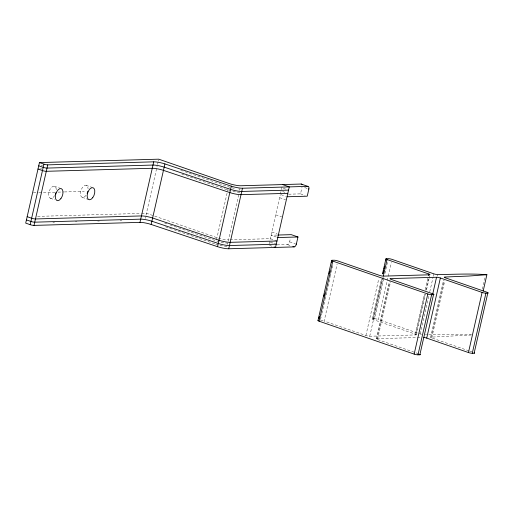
<?xml version="1.0" encoding="UTF-8"?>
<svg xmlns="http://www.w3.org/2000/svg" width="514" height="514" viewBox="0 0 514 514"><rect width="100%" height="100%" fill="white"/><g stroke="black" fill="none" stroke-linecap="round" stroke-linejoin="round"><path stroke-width="0.39" stroke-dasharray="2.57 1.93" d="M145.276 218.418L145.565 217.133M146.008 215.199L157.098 166.395M157.567 164.326L158.004 162.392M158.299 161.1L158.588 159.815M226.982 246.302A8.442 1.42 12.8 0 1 215.501 244.111L215.938 242.184M216.522 239.608L228.229 188.085M227.426 244.368L227.715 243.083M228.158 241.15L239.273 192.204A8.442 1.42 12.8 0 1 227.786 190.019L180.022 173.481M239.717 190.276L240.006 188.985A8.442 1.42 12.8 0 1 237.802 188.876M269.105 243.816L280.265 194.703M280.432 193.964L282.392 185.329M277.085 244.87L287.422 244.574A2.814 1.516 -70.9 0 0 289.626 241.824L290.442 238.239M288.592 194.202L300.523 193.862L301.988 187.411M320.524 319.554L321.764 314.086M321.944 313.309L323.717 305.502M323.891 304.718L324.957 300.035M325.137 299.257L326.91 291.444M327.084 290.667L328.857 282.861M329.037 282.077L330.104 277.393M330.277 276.616L332.05 268.809M332.23 268.025L333.117 264.125M425.001 294.316L415.781 334.916L369.727 336.233A2.814 0.475 12.8 0 1 365.897 335.501L324.173 321.064L337.126 264.074M365.897 335.501L378.844 278.511M372.252 318.988L381.304 279.166M415.781 334.916A2.814 0.475 12.8 0 0 415.132 334.094L373.408 319.657A2.814 0.475 12.8 0 1 372.759 318.834L381.806 279.018M373.408 319.657L382.808 278.28M369.727 336.233L383.386 276.121M372.759 318.834L374.629 318.783L383.855 278.183M384.915 273.499L386.689 265.693M386.869 264.909L387.575 261.787M421.512 334.331A2.814 0.475 12.8 0 1 420.182 333.952L378.458 319.509L391.405 262.519M376.325 338.848L389.304 281.743M418.447 353.69L377.482 339.516A2.814 0.475 12.8 0 1 376.833 338.694L389.779 281.704M377.482 339.516L390.608 281.743M415.132 334.094L424.178 294.278M425.239 289.594L427.899 277.881M425.888 290.416L428.727 277.926M416.289 334.762L425.502 294.181M426.53 289.671L429.087 278.402M429.261 277.65L429.775 275.395M420.182 333.952L428.875 295.698M429.762 291.791L433.129 276.962M433.308 276.179L433.842 273.84M437.311 276.127L437.665 274.566M430.61 337.293L443.582 280.188M468.935 350.824L431.76 337.961A2.814 0.475 12.8 0 1 431.111 337.139L444.057 280.149M431.76 337.961L444.713 280.965M482.408 289.144L485.428 275.87M471.28 334.999L431.111 337.139M41.126 165.733L42.726 165.688M39.591 168.977L41.994 168.907M33.371 192.827L38.145 192.692M38.935 192.673L54.844 192.217M58.024 192.127L63.588 191.966M64.385 191.94L84.264 191.375M37.573 216.381L140.842 213.426M141.646 213.406L146.445 213.265L216.959 237.674A8.442 1.42 12.8 0 0 228.447 239.865M52.916 222.344L54.523 222.299M75.333 221.701L76.933 221.656M97.75 221.059L99.35 221.014M120.167 220.416L121.767 220.371M277.072 235.059L271.058 235.232L277.027 237.301M230.028 239.82L270.274 238.663L276.249 240.732M376.833 338.694L420.503 337.441M425.348 334.646L426.684 334.614M428.676 334.563L471.454 334.408M304.667 187.565L307.61 188.587M300.523 193.862L305.001 195.41M283.33 188.304L285.566 189.081M282.597 191.529L284.833 192.3M281.068 194.697L285.546 196.252M279.59 197.659L285.559 199.728M180.755 170.262L228.518 186.8A8.442 1.42 12.8 0 0 235.566 188.561M275.69 214.839L281.659 216.902M271.79 232.013L277.014 233.819M289.626 241.824L295.081 243.713M287.422 244.574L291.618 246.026M270.293 242.145L275.517 243.951M269.561 245.364L273.294 246.656M86.095 185.323L92.064 187.392M164.673 223.05L166.947 223.834M169.98 224.888L216.227 240.893A8.442 1.42 12.8 0 0 227.342 243.083M54.285 186.235L60.254 188.297M82.163 197.344L88.132 199.413M165.457 226.796L215.501 244.111M50.353 198.256L54.831 199.805M469.693 351.088L473.49 352.398M86.063 195.281A6.329 3.418 -70.9 0 1 80.653 195.436A6.329 3.418 -70.9 0 1 83.493 186.306A6.329 3.418 -70.9 0 1 88.093 188.754M54.722 195.487A6.329 3.418 -70.9 0 1 48.952 196.656A6.329 3.418 -70.9 0 1 51.683 187.218A6.329 3.418 -70.9 0 1 56.296 190.058M320.607 320.338A2.814 0.475 12.8 0 1 324.173 321.064M374.629 318.783A2.814 0.475 12.8 0 1 378.458 319.509"/><path stroke-width="0.77" d="M287.043 196.766L307.237 196.187L308.869 189.017A2.814 1.516 -70.9 0 0 307.892 186.364L301.178 184.038L240.738 185.766A8.442 1.42 12.8 0 1 229.25 183.575L158.736 159.173L39.456 162.585L25.7 223.121L30.178 224.669A2.814 0.475 12.8 0 0 34.008 225.402L139.975 222.369A8.442 1.42 12.8 0 1 151.161 224.457L217.538 246.681A8.442 1.42 12.8 0 0 228.73 248.77L294.137 246.9A2.814 1.516 -70.9 0 0 296.34 244.15L297.972 236.98L291.258 234.654L277.823 235.039M30.178 224.669L43.928 164.133L39.456 162.585M34.008 225.402L47.757 164.865L153.725 161.833A8.442 1.42 12.8 0 1 164.917 163.915L231.287 186.145A8.442 1.42 12.8 0 0 242.479 188.233L307.892 186.364M139.975 222.369L153.725 161.833M151.161 224.457L164.917 163.915M217.538 246.681L231.287 186.145M228.73 248.77L242.479 188.233M317.973 320.543L331.626 260.431M318.834 318.828L319.367 316.483M323.974 296.186L324.507 293.841M329.121 273.544L329.654 271.206M331.601 262.615L332.134 260.27L334.004 260.219A2.814 0.475 12.8 0 1 337.833 260.951L379.557 275.388A2.814 0.475 12.8 0 0 383.386 276.121L429.434 274.804A2.814 0.475 12.8 0 0 428.792 273.981L387.068 259.538A2.814 0.475 12.8 0 1 386.419 258.722L388.288 258.664A2.814 0.475 12.8 0 1 392.118 259.397L433.842 273.84A2.814 0.475 12.8 0 0 437.665 274.566C454.048 274.38 470.625 273.442 486.899 274.701L483.173 291.091M420.189 354.397A2.814 0.475 12.8 0 1 419.854 354.776L417.985 354.827A2.814 0.475 12.8 0 1 414.155 354.101L319.123 321.205L332.783 261.093A2.814 0.475 12.8 0 1 332.134 260.27M382.5 273.904L385.911 258.876M383.046 273.551L383.759 270.428M384.112 268.867L384.645 266.528M386.065 260.283L386.419 258.722M383.341 275.934L387.068 259.538M428.432 275.543L428.792 273.981M414.155 354.101L427.815 293.982L332.783 261.093M417.985 354.827L431.638 294.715L433.508 294.663L419.854 354.776M432.64 294.438L436.547 277.258A2.814 0.475 12.8 0 1 440.376 277.99L482.093 292.434A2.814 0.475 12.8 0 0 485.923 293.16L487.792 293.108L474.133 353.221L472.27 353.272A2.814 0.475 12.8 0 1 468.44 352.546L426.716 338.103A2.814 0.475 12.8 0 0 423.799 337.435M426.716 338.103L440.376 277.99M468.44 352.546L482.093 292.434M472.27 353.272L485.923 293.16M486.899 274.701L468.704 276.044L444.771 277.027A2.814 0.475 12.8 0 0 445.42 277.843L487.144 292.286A2.814 0.475 12.8 0 1 487.792 293.108M288.553 190.116L241.747 191.452A8.442 1.42 12.8 0 1 230.561 189.364L164.184 167.14A8.442 1.42 12.8 0 0 152.992 165.052L47.031 168.084A2.814 0.475 12.8 0 1 43.202 167.352L38.723 165.804M287.821 193.335L241.015 194.671A8.442 1.42 12.8 0 1 229.829 192.583L163.452 170.359A8.442 1.42 12.8 0 0 152.266 168.271L46.299 171.303A2.814 0.475 12.8 0 1 42.469 170.571L37.991 169.022M277.772 237.558L297.972 236.98M276.995 240.989L230.188 242.332A8.442 1.42 12.8 0 1 218.996 240.244L152.626 218.013A8.442 1.42 12.8 0 0 141.434 215.925L35.472 218.958A2.814 0.475 12.8 0 1 31.643 218.232L27.165 216.677M276.262 244.208L229.456 245.551A8.442 1.42 12.8 0 1 218.27 243.463L151.893 221.232A8.442 1.42 12.8 0 0 140.707 219.15L34.74 222.177A2.814 0.475 12.8 0 1 30.911 221.45L26.432 219.902M436.547 277.258L390.492 278.582A2.814 0.475 12.8 0 0 391.141 279.398L432.859 293.841A2.814 0.475 12.8 0 1 433.508 294.663M308.445 188.876L308.869 189.017M282.565 184.571L289.286 186.89L275.53 247.433L274.039 246.913M295.923 244.002L296.34 244.15M292.877 246.463L294.137 246.9M47.757 164.865A2.814 0.475 12.8 0 1 43.928 164.133M87.843 191.272A6.329 3.418 -70.9 0 1 87.136 193.405M55.93 192.615A6.329 3.418 -70.9 0 1 55.326 194.311M301.178 184.038A2.814 1.516 -70.9 0 1 302.123 184.796M474.197 352.688A2.814 0.475 12.8 0 1 474.133 353.221M319.123 321.205A2.814 0.475 12.8 0 1 318.474 320.389M431.638 294.715A2.814 0.475 12.8 0 1 427.815 293.982M92.7 197.717A6.329 3.418 -70.9 0 0 93.092 187.732A6.329 3.418 -70.9 0 0 87.155 195.648A6.329 3.418 -70.9 0 0 92.7 197.717M60.89 198.622A6.329 3.418 -70.9 0 0 61.282 188.638A6.329 3.418 -70.9 0 0 55.345 196.56A6.329 3.418 -70.9 0 0 60.89 198.622"/></g></svg>
